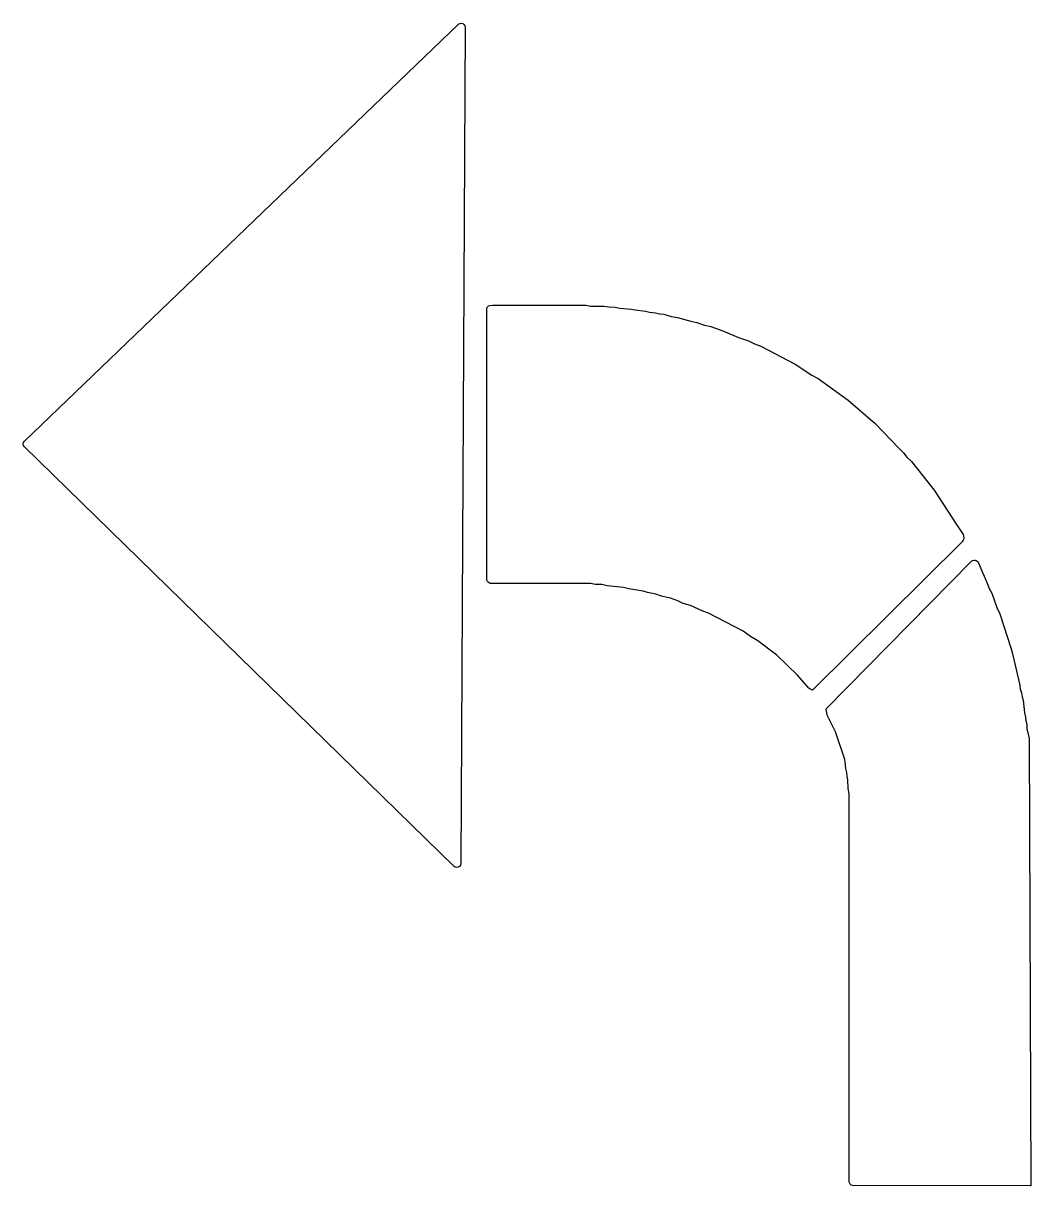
# Model space of a CAD drawing. Header units: inches. Extents: x 3 to 34.1, y 3 to 38.8.
import ezdxf

# ---------------------------------------------------------------- set-up
doc = ezdxf.new("R2010")
doc.units = ezdxf.units.IN
doc.header["$MEASUREMENT"] = 0
doc.layers.add('CUT', color=1, linetype='Continuous')

msp = doc.modelspace()

# ---------------------------------------------------------------- linework, layer by layer
at = {"layer": 'CUT'}
for points in [[(3.011, 25.912), (3.039, 25.952), (16.415, 38.8), (16.455, 38.825), (16.502, 38.833), (16.549, 38.823), (16.588, 38.795), (16.613, 38.758), (16.622, 38.711), (16.487, 12.933), (16.478, 12.886), (16.449, 12.844), (16.409, 12.818), (16.365, 12.81), (16.321, 12.818), (16.281, 12.844), (3.034, 25.775), (3.008, 25.816), (3, 25.864)], [(20.342, 30.141), (20.485, 30.116), (20.897, 30.113), (21.04, 30.087), (21.244, 30.08), (21.395, 30.05), (21.744, 30.025), (21.861, 29.999), (22.186, 29.958), (22.311, 29.928), (22.488, 29.907), (22.614, 29.877), (22.753, 29.861), (22.976, 29.794), (23.17, 29.766), (23.585, 29.646), (23.768, 29.611), (24.003, 29.522), (24.194, 29.482), (24.569, 29.356), (25.048, 29.149), (25.364, 29.045), (25.546, 28.95), (25.735, 28.877), (26.798, 28.327), (27.316, 27.985), (27.512, 27.879), (28.43, 27.212), (29.261, 26.496), (30.003, 25.722), (30.141, 25.596), (30.245, 25.455), (30.389, 25.322), (31.088, 24.44), (31.774, 23.381), (31.975, 23.077), (31.992, 23.034), (31.999, 22.988), (31.995, 22.942), (31.979, 22.899), (31.944, 22.85), (27.336, 18.277), (27.25, 18.318), (27.216, 18.342), (26.868, 18.741), (26.23, 19.35), (25.652, 19.795), (25.42, 19.93), (25.194, 20.093), (24.125, 20.65), (23.95, 20.709), (23.574, 20.882), (23.342, 20.951), (23.181, 21.028), (22.952, 21.107), (22.848, 21.136), (22.672, 21.169), (22.505, 21.23), (22.25, 21.282), (22.109, 21.327), (21.666, 21.401), (21.507, 21.445), (21.007, 21.497), (20.839, 21.532), (20.634, 21.538), (20.501, 21.565), (17.429, 21.565), (17.398, 21.569), (17.366, 21.58), (17.335, 21.601), (17.311, 21.63), (17.294, 21.667), (17.289, 21.705), (17.289, 30.009), (17.296, 30.051), (17.316, 30.089), (17.347, 30.12), (17.384, 30.138), (17.464, 30.145), (20.272, 30.145)], [(32.276, 22.275), (32.312, 22.281), (32.344, 22.279), (32.375, 22.27), (32.404, 22.255), (32.431, 22.231), (32.449, 22.204), (32.574, 21.906), (32.62, 21.785), (32.74, 21.527), (32.782, 21.412), (32.858, 21.261), (33.016, 20.82), (33.108, 20.627), (33.457, 19.548), (33.5, 19.392), (33.678, 18.602), (33.718, 18.469), (33.738, 18.321), (33.776, 18.194), (33.796, 18.073), (33.824, 17.965), (33.871, 17.582), (33.903, 17.448), (33.914, 17.326), (33.935, 17.227), (33.944, 17.086), (33.967, 16.97), (34.017, 16.775), (34.061, 3), (34.061, 3), (28.569, 3.003), (28.526, 3.019), (28.491, 3.049), (28.468, 3.09), (28.46, 3.135), (28.46, 15.076), (28.432, 15.245), (28.425, 15.512), (28.405, 15.612), (28.394, 15.734), (28.365, 15.859), (28.342, 16.055), (28.326, 16.134), (28.041, 16.996), (27.782, 17.51), (27.75, 17.703), (32.219, 22.242), (32.246, 22.262)]]:
    msp.add_lwpolyline(points, close=True, dxfattribs=at)

doc.saveas('drawing.dxf')
